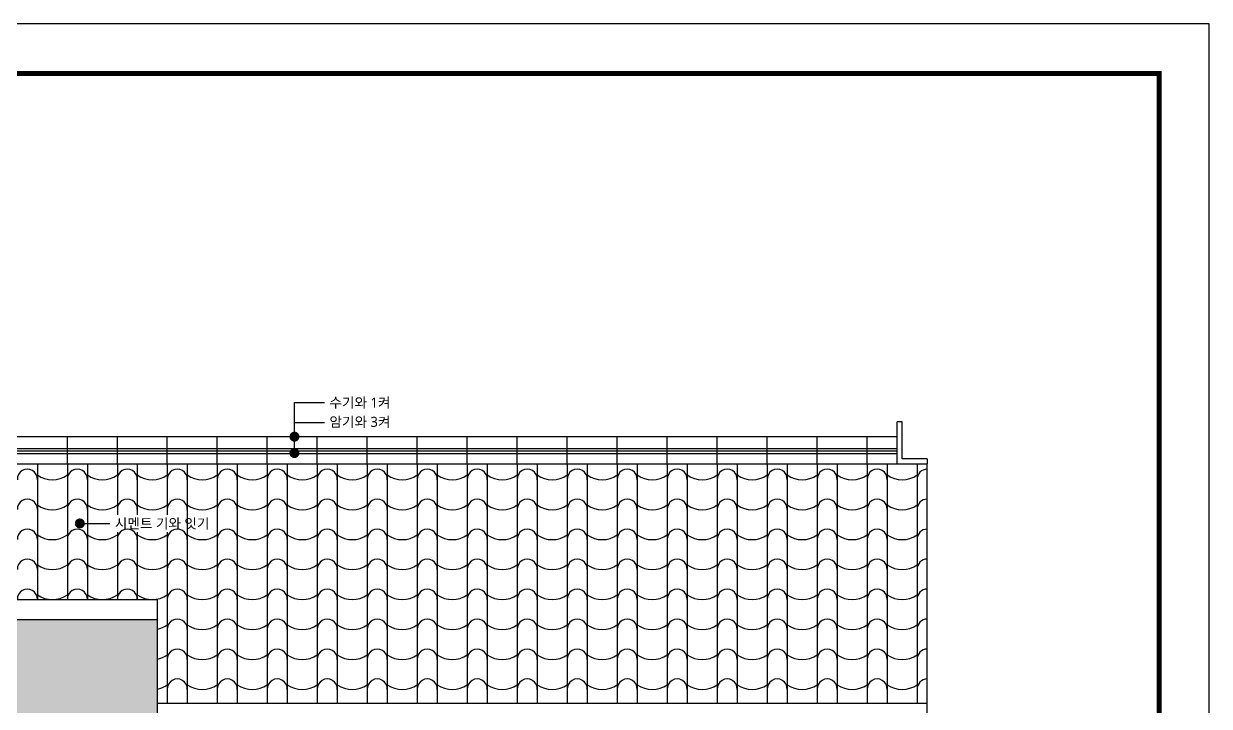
# Model space of a CAD drawing. Header units: millimetres. Extents: x 65625 to 116742, y 6002 to 65128.
# Drawn here: x 104884 to 116742, y 14019 to 20852 of the extents above; entities that cross this region are included whole.
import ezdxf

# ---------------------------------------------------------------- set-up
doc = ezdxf.new("R2010")
doc.units = ezdxf.units.MM
doc.header["$LTSCALE"] = 20
for name, color, linetype in [('2-CON', 2, 'Continuous'), ('3-ETC', 3, 'Continuous'), ('6-TEXT', 7, 'Continuous')]:
    doc.layers.add(name, color=color, linetype=linetype)
doc.styles.get("Standard").update_dxf_attribs({"font": 'l_10646.ttf'})

msp = doc.modelspace()

# ---------------------------------------------------------------- hatches: boundary and pattern name
at = {"layer": '6-TEXT'}
h = msp.add_hatch(dxfattribs=at)
h.set_pattern_fill('AR-SAND', color=5, scale=5)
h.paths.add_polyline_path([(106220.292, 14887.676), (99120.292, 14887.676), (99120.292, 14687.676), (99070.292, 14687.676), (99070.292, 13346.121), (106620.292, 13346.121), (106620.292, 13847.676), (106220.292, 13847.676)])
h.paths.add_polyline_path([(101915.839, 13885.83, -1), (101865.839, 13885.83, -1)], flags=16)
h.paths.add_polyline_path([(108620.292, 13847.676), (106620.292, 13847.676), (106620.292, 13346.121), (108620.292, 13346.121)])
h.paths.add_polyline_path([(108620.292, 13847.676), (108620.292, 13346.121), (113370.292, 13346.121), (113370.292, 13647.676), (113320.292, 13647.676), (113320.292, 13847.676)])
h.paths.add_polyline_path([(109093.969, 13595.464, -1), (109043.969, 13595.464, -1)], flags=16)
h.paths.add_polyline_path([(106620.292, 10946.121), (99070.292, 10946.121), (99070.292, 10736.121), (106620.292, 10736.121)])
h.paths.add_polyline_path([(108690.292, 10946.121), (108620.292, 10946.121), (108620.292, 10796.121), (108690.292, 10796.121)])
h.paths.add_polyline_path([(108990.292, 10946.121), (108720.292, 10946.121), (108720.292, 10796.121), (108990.292, 10796.121)])
h.paths.add_polyline_path([(109290.292, 10946.121), (109020.292, 10946.121), (109020.292, 10796.121), (109290.292, 10796.121)])
h.paths.add_polyline_path([(109590.292, 10946.121), (109570.292, 10946.121), (109320.292, 10946.121), (109320.292, 10796.121), (109590.292, 10796.121)])
h.paths.add_polyline_path([(109890.292, 10946.121), (109620.292, 10946.121), (109620.292, 10796.121), (109890.292, 10796.121)])
h.paths.add_polyline_path([(110190.292, 10946.121), (109920.292, 10946.121), (109920.292, 10796.121), (110190.292, 10796.121)])
h.paths.add_polyline_path([(110490.292, 10946.121), (110220.292, 10946.121), (110220.292, 10796.121), (110490.292, 10796.121)])
h.paths.add_polyline_path([(110790.292, 10946.121), (110520.292, 10946.121), (110520.292, 10796.121), (110790.292, 10796.121)])
h.paths.add_polyline_path([(111090.292, 10946.121), (110820.292, 10946.121), (110820.292, 10796.121), (111090.292, 10796.121)])
h.paths.add_polyline_path([(111390.292, 10946.121), (111120.292, 10946.121), (111120.292, 10796.121), (111390.292, 10796.121)])
h.paths.add_polyline_path([(111690.292, 10946.121), (111420.292, 10946.121), (111420.292, 10796.121), (111690.292, 10796.121)])
h.paths.add_polyline_path([(111990.292, 10946.121), (111720.292, 10946.121), (111720.292, 10796.121), (111990.292, 10796.121)])
h.paths.add_polyline_path([(112290.292, 10946.121), (112020.292, 10946.121), (112020.292, 10796.121), (112290.292, 10796.121)])
h.paths.add_polyline_path([(112590.292, 10946.121), (112320.292, 10946.121), (112320.292, 10796.121), (112590.292, 10796.121)])
h.paths.add_polyline_path([(112890.292, 10946.121), (112620.292, 10946.121), (112620.292, 10796.121), (112890.292, 10796.121)])
h.paths.add_polyline_path([(113190.292, 10946.121), (112920.292, 10946.121), (112920.292, 10796.121), (113190.292, 10796.121)])
h.paths.add_polyline_path([(113370.292, 10946.121), (113220.292, 10946.121), (113220.292, 10796.121), (113370.292, 10796.121)])
h.paths.add_polyline_path([(113490.292, 10946.121), (113470.292, 10946.121), (113470.292, 10796.121), (113490.292, 10796.121)])
h.paths.add_polyline_path([(102212.562, 13800.661), (103607.765, 13800.661), (103607.765, 13970.323), (102212.562, 13970.323)], flags=24)
h.paths.add_polyline_path([(101475.884, 14562.983), (102086.019, 14562.983), (102086.019, 14732.848), (101475.884, 14732.848)], flags=24)
h.paths.add_polyline_path([(111597.155, 13511.912), (112207.29, 13511.912), (112207.29, 13681.777), (111597.155, 13681.777)], flags=24)
h.paths.add_polyline_path([(109390.692, 13510.295), (110785.894, 13510.295), (110785.894, 13679.957), (109390.692, 13679.957)], flags=24)

# ---------------------------------------------------------------- linework, layer by layer
msp.add_lwpolyline([(95741.919, 6002.386), (116741.919, 6002.386), (116741.919, 20852.386), (95741.919, 20852.386)], close=True)
at = {"const_width": 50}
msp.add_lwpolyline([(96241.919, 6502.386), (116241.919, 6502.386), (116241.919, 20352.386), (96241.919, 20352.386)], close=True, dxfattribs=at)
at = {"layer": '2-CON'}
for p, q in [((98520.292, 16447.676), (113920.292, 16447.676)), ((113920.292, 13847.676), (113920.292, 16447.676)), ((98520.292, 15087.676), (106220.292, 15087.676)), ((106220.292, 15087.676), (106220.292, 13847.676)), ((98520.292, 14887.676), (106220.292, 14887.676)), ((113920.292, 14046.121), (106220.292, 14046.121))]:
    msp.add_line(p, q, dxfattribs=at)
at = {"layer": '3-ETC'}
for p, q in [((113670.292, 16867.896), (113620.292, 16867.896)), ((113620.292, 16717.896), (113620.292, 16867.896)), ((113670.292, 16497.676), (113670.292, 16867.896)), ((113620.292, 16717.896), (98820.292, 16717.896)), ((105320.292, 16447.676), (105320.292, 16717.896)), ((105820.292, 16447.676), (105820.292, 16717.896)), ((106320.292, 16447.676), (106320.292, 16717.896)), ((106820.292, 16447.676), (106820.292, 16717.896)), ((107320.292, 16447.676), (107320.292, 16717.896)), ((107820.292, 16447.676), (107820.292, 16717.896)), ((108320.292, 16447.676), (108320.292, 16717.896)), ((108820.292, 16447.676), (108820.292, 16717.896)), ((109320.292, 16447.676), (109320.292, 16717.896)), ((109820.292, 16447.676), (109820.292, 16717.896)), ((110320.292, 16447.676), (110320.292, 16717.896)), ((110820.292, 16447.676), (110820.292, 16717.896)), ((111320.292, 16447.676), (111320.292, 16717.896)), ((111820.292, 16447.676), (111820.292, 16717.896)), ((112320.292, 16447.676), (112320.292, 16717.896)), ((112820.292, 16447.676), (112820.292, 16717.896)), ((113320.292, 16447.676), (113320.292, 16717.896)), ((113620.292, 16447.676), (113620.292, 16717.896)), ((113620.292, 16447.676), (113620.292, 16717.896)), ((113620.292, 16597.198), (98820.292, 16597.198)), ((113620.292, 16572.198), (98820.292, 16572.198)), ((113620.292, 16547.198), (98820.292, 16547.198)), ((113920.292, 16497.676), (113670.292, 16497.676)), ((113920.292, 16497.676), (113920.292, 16447.676)), ((105020.292, 16447.676), (105020.292, 15087.676)), ((105320.292, 16447.676), (105320.292, 15087.676)), ((105520.292, 16447.676), (105520.292, 15087.676)), ((105820.292, 16447.676), (105820.292, 15934.052)), ((106020.292, 16447.676), (106020.292, 15934.052)), ((106320.292, 16447.676), (106320.292, 15934.052)), ((106520.292, 16447.676), (106520.292, 15087.676)), ((106820.292, 16447.676), (106820.292, 15087.676)), ((107020.292, 16447.676), (107020.292, 15087.676)), ((107320.292, 16447.676), (107320.292, 15087.676)), ((107520.292, 16447.676), (107520.292, 15087.676)), ((107820.292, 16447.676), (107820.292, 15087.676)), ((108020.292, 16447.676), (108020.292, 15087.676)), ((108320.292, 16447.676), (108320.292, 15087.676)), ((108520.292, 16447.676), (108520.292, 15087.676)), ((108820.292, 16447.676), (108820.292, 15087.676)), ((109020.292, 16447.676), (109020.292, 15087.676)), ((109320.292, 16447.676), (109320.292, 15087.676)), ((109520.292, 16447.676), (109520.292, 15087.676)), ((109820.292, 16447.676), (109820.292, 15087.676)), ((110020.292, 16447.676), (110020.292, 15087.676)), ((110320.292, 16447.676), (110320.292, 15087.676)), ((110520.292, 16447.676), (110520.292, 15087.676)), ((110820.292, 16447.676), (110820.292, 15087.676)), ((111020.292, 16447.676), (111020.292, 15087.676)), ((111320.292, 16447.676), (111320.292, 15087.676)), ((111520.292, 16447.676), (111520.292, 15087.676)), ((111820.292, 16447.676), (111820.292, 15087.676)), ((112020.292, 16447.676), (112020.292, 15087.676)), ((112320.292, 16447.676), (112320.292, 15087.676)), ((112520.292, 16447.676), (112520.292, 15087.676)), ((112820.292, 16447.676), (112820.292, 15087.676)), ((113020.292, 16447.676), (113020.292, 15087.676)), ((113320.292, 16447.676), (113320.292, 15087.676)), ((113520.292, 16447.676), (113520.292, 15087.676)), ((113820.292, 16447.676), (113820.292, 15087.676)), ((105820.292, 15763.782), (105820.292, 15087.676)), ((106020.292, 15763.782), (106020.292, 15087.676)), ((106320.292, 15763.782), (106320.292, 15087.676)), ((106320.292, 15247.676), (106320.292, 14046.121)), ((106520.292, 15247.676), (106520.292, 14046.121)), ((106820.292, 15247.676), (106820.292, 14046.121)), ((107020.292, 15247.676), (107020.292, 14046.121)), ((107320.292, 15247.676), (107320.292, 14046.121)), ((107520.292, 15247.676), (107520.292, 14046.121)), ((107820.292, 15247.676), (107820.292, 14046.121)), ((108020.292, 15247.676), (108020.292, 14046.121)), ((108320.292, 15247.676), (108320.292, 14046.121)), ((108520.292, 15247.676), (108520.292, 14046.121)), ((108820.292, 15247.676), (108820.292, 14046.121)), ((109020.292, 15247.676), (109020.292, 14046.121)), ((109320.292, 15247.676), (109320.292, 14046.121)), ((109520.292, 15247.676), (109520.292, 14046.121)), ((109820.292, 15247.676), (109820.292, 14046.121)), ((110020.292, 15247.676), (110020.292, 14046.121)), ((110320.292, 15247.676), (110320.292, 14046.121)), ((110520.292, 15247.676), (110520.292, 14046.121)), ((110820.292, 15247.676), (110820.292, 14046.121)), ((111020.292, 15247.676), (111020.292, 14046.121)), ((111320.292, 15247.676), (111320.292, 14046.121)), ((111520.292, 15247.676), (111520.292, 14046.121)), ((111820.292, 15247.676), (111820.292, 14046.121)), ((112020.292, 15247.676), (112020.292, 14046.121)), ((112320.292, 15247.676), (112320.292, 14046.121)), ((112520.292, 15247.676), (112520.292, 14046.121)), ((112820.292, 15247.676), (112820.292, 14046.121)), ((113020.292, 15247.676), (113020.292, 14046.121)), ((113320.292, 15247.676), (113320.292, 14046.121)), ((113520.292, 15247.676), (113520.292, 14046.121)), ((113820.292, 15247.676), (113820.292, 14046.121))]:
    msp.add_line(p, q, dxfattribs=at)
for centre, radius, start, end in [((104920.292, 16292.456), 100.114, 357.263539, 182.736461), ((105420.292, 16292.456), 100.114, 357.263539, 182.736461), ((105920.292, 16292.456), 100.114, 357.263539, 182.736461), ((106420.292, 16292.456), 100.114, 357.263539, 182.736461), ((106920.292, 16292.456), 100.114, 357.263539, 182.736461), ((107420.292, 16292.456), 100.114, 357.263539, 182.736461), ((107920.292, 16292.456), 100.114, 357.263539, 182.736461), ((108420.292, 16292.456), 100.114, 357.263539, 182.736461), ((108920.292, 16292.456), 100.114, 357.263539, 182.736461), ((109420.292, 16292.456), 100.114, 357.263539, 182.736461), ((109920.292, 16292.456), 100.114, 357.263539, 182.736461), ((110420.292, 16292.456), 100.114, 357.263539, 182.736461), ((110920.292, 16292.456), 100.114, 357.263539, 182.736461), ((111420.292, 16292.456), 100.114, 357.263539, 182.736461), ((111920.292, 16292.456), 100.114, 357.263539, 182.736461), ((112420.292, 16292.456), 100.114, 357.263539, 182.736461), ((112920.292, 16292.456), 100.114, 357.263539, 182.736461), ((113420.292, 16292.456), 100.114, 357.263539, 182.736461), ((113920.292, 16292.456), 100.114, 90, 182.736461), ((105170.292, 16547.916), 260.702, 234.8745254, 305.1254746), ((105670.292, 16547.916), 260.702, 234.8745254, 305.1254746), ((106170.292, 16547.916), 260.702, 234.8745254, 305.1254746), ((106670.292, 16547.916), 260.702, 234.8745254, 305.1254746), ((107170.292, 16547.916), 260.702, 234.8745254, 305.1254746), ((107670.292, 16547.916), 260.702, 234.8745254, 305.1254746), ((108170.292, 16547.916), 260.702, 234.8745254, 305.1254746), ((108670.292, 16547.916), 260.702, 234.8745254, 305.1254746), ((109170.292, 16547.916), 260.702, 234.8745254, 305.1254746), ((109670.292, 16547.916), 260.702, 234.8745254, 305.1254746), ((110170.292, 16547.916), 260.702, 234.8745254, 305.1254746), ((110670.292, 16547.916), 260.702, 234.8745254, 305.1254746), ((111170.292, 16547.916), 260.702, 234.8745254, 305.1254746), ((111670.292, 16547.916), 260.702, 234.8745254, 305.1254746), ((112170.292, 16547.916), 260.702, 234.8745254, 305.1254746), ((112670.292, 16547.916), 260.702, 234.8745254, 305.1254746), ((113170.292, 16547.916), 260.702, 234.8745254, 305.1254746), ((113670.292, 16547.916), 260.702, 234.8745254, 305.1254746), ((104920.292, 15992.456), 100.114, 357.263539, 182.736461), ((105170.292, 16247.916), 260.702, 234.8745254, 305.1254746), ((105420.292, 15992.456), 100.114, 357.263539, 182.736461), ((105670.292, 16247.916), 260.702, 234.8745254, 305.1254746), ((105920.292, 15992.456), 100.114, 357.263539, 182.736461), ((106170.292, 16247.916), 260.702, 234.8745254, 305.1254746), ((106420.292, 15992.456), 100.114, 357.263539, 182.736461), ((106670.292, 16247.916), 260.702, 234.8745254, 305.1254746), ((106920.292, 15992.456), 100.114, 357.263539, 182.736461), ((107170.292, 16247.916), 260.702, 234.8745254, 305.1254746), ((107420.292, 15992.456), 100.114, 357.263539, 182.736461), ((107670.292, 16247.916), 260.702, 234.8745254, 305.1254746), ((107920.292, 15992.456), 100.114, 357.263539, 182.736461), ((108170.292, 16247.916), 260.702, 234.8745254, 305.1254746), ((108420.292, 15992.456), 100.114, 357.263539, 182.736461), ((108670.292, 16247.916), 260.702, 234.8745254, 305.1254746), ((108920.292, 15992.456), 100.114, 357.263539, 182.736461), ((109170.292, 16247.916), 260.702, 234.8745254, 305.1254746), ((109420.292, 15992.456), 100.114, 357.263539, 182.736461), ((109670.292, 16247.916), 260.702, 234.8745254, 305.1254746), ((109920.292, 15992.456), 100.114, 357.263539, 182.736461), ((110170.292, 16247.916), 260.702, 234.8745254, 305.1254746), ((110420.292, 15992.456), 100.114, 357.263539, 182.736461), ((110670.292, 16247.916), 260.702, 234.8745254, 305.1254746), ((110920.292, 15992.456), 100.114, 357.263539, 182.736461), ((111170.292, 16247.916), 260.702, 234.8745254, 305.1254746), ((111420.292, 15992.456), 100.114, 357.263539, 182.736461), ((111670.292, 16247.916), 260.702, 234.8745254, 305.1254746), ((111920.292, 15992.456), 100.114, 357.263539, 182.736461), ((112170.292, 16247.916), 260.702, 234.8745254, 305.1254746), ((112420.292, 15992.456), 100.114, 357.263539, 182.736461), ((112670.292, 16247.916), 260.702, 234.8745254, 305.1254746), ((112920.292, 15992.456), 100.114, 357.263539, 182.736461), ((113170.292, 16247.916), 260.702, 234.8745254, 305.1254746), ((113420.292, 15992.456), 100.114, 357.263539, 182.736461), ((113670.292, 16247.916), 260.702, 234.8745254, 305.1254746), ((113920.292, 15992.456), 100.114, 90, 182.736461), ((104920.292, 15692.456), 100.114, 357.263539, 182.736461), ((105420.292, 15692.456), 100.114, 357.263539, 182.736461), ((105920.292, 15692.456), 100.114, 357.263539, 182.736461), ((106420.292, 15692.456), 100.114, 357.263539, 182.736461), ((106920.292, 15692.456), 100.114, 357.263539, 182.736461), ((107420.292, 15692.456), 100.114, 357.263539, 182.736461), ((107920.292, 15692.456), 100.114, 357.263539, 182.736461), ((108420.292, 15692.456), 100.114, 357.263539, 182.736461), ((108920.292, 15692.456), 100.114, 357.263539, 182.736461), ((109420.292, 15692.456), 100.114, 357.263539, 182.736461), ((109920.292, 15692.456), 100.114, 357.263539, 182.736461), ((110420.292, 15692.456), 100.114, 357.263539, 182.736461), ((110920.292, 15692.456), 100.114, 357.263539, 182.736461), ((111420.292, 15692.456), 100.114, 357.263539, 182.736461), ((111920.292, 15692.456), 100.114, 357.263539, 182.736461), ((112420.292, 15692.456), 100.114, 357.263539, 182.736461), ((112920.292, 15692.456), 100.114, 357.263539, 182.736461), ((113420.292, 15692.456), 100.114, 357.263539, 182.736461), ((113920.292, 15692.456), 100.114, 90, 182.736461), ((105170.292, 15947.916), 260.702, 234.8745254, 305.1254746), ((105670.292, 15947.916), 260.702, 234.8745254, 305.1254746), ((106170.292, 15947.916), 260.702, 234.8745254, 305.1254746), ((106670.292, 15947.916), 260.702, 234.8745254, 305.1254746), ((107170.292, 15947.916), 260.702, 234.8745254, 305.1254746), ((107670.292, 15947.916), 260.702, 234.8745254, 305.1254746), ((108170.292, 15947.916), 260.702, 234.8745254, 305.1254746), ((108670.292, 15947.916), 260.702, 234.8745254, 305.1254746), ((109170.292, 15947.916), 260.702, 234.8745254, 305.1254746), ((109670.292, 15947.916), 260.702, 234.8745254, 305.1254746), ((110170.292, 15947.916), 260.702, 234.8745254, 305.1254746), ((110670.292, 15947.916), 260.702, 234.8745254, 305.1254746), ((111170.292, 15947.916), 260.702, 234.8745254, 305.1254746), ((111670.292, 15947.916), 260.702, 234.8745254, 305.1254746), ((112170.292, 15947.916), 260.702, 234.8745254, 305.1254746), ((112670.292, 15947.916), 260.702, 234.8745254, 305.1254746), ((113170.292, 15947.916), 260.702, 234.8745254, 305.1254746), ((113670.292, 15947.916), 260.702, 234.8745254, 305.1254746), ((104920.292, 15392.456), 100.114, 357.263539, 182.736461), ((105170.292, 15647.916), 260.702, 234.8745254, 305.1254746), ((105420.292, 15392.456), 100.114, 357.263539, 182.736461), ((105670.292, 15647.916), 260.702, 234.8745254, 305.1254746), ((105920.292, 15392.456), 100.114, 357.263539, 182.736461), ((106170.292, 15647.916), 260.702, 234.8745254, 305.1254746), ((106420.292, 15392.456), 100.114, 357.263539, 182.736461), ((106670.292, 15647.916), 260.702, 234.8745254, 305.1254746), ((106920.292, 15392.456), 100.114, 357.263539, 182.736461), ((107170.292, 15647.916), 260.702, 234.8745254, 305.1254746), ((107420.292, 15392.456), 100.114, 357.263539, 182.736461), ((107670.292, 15647.916), 260.702, 234.8745254, 305.1254746), ((107920.292, 15392.456), 100.114, 357.263539, 182.736461), ((108170.292, 15647.916), 260.702, 234.8745254, 305.1254746), ((108420.292, 15392.456), 100.114, 357.263539, 182.736461), ((108670.292, 15647.916), 260.702, 234.8745254, 305.1254746), ((108920.292, 15392.456), 100.114, 357.263539, 182.736461), ((109170.292, 15647.916), 260.702, 234.8745254, 305.1254746), ((109420.292, 15392.456), 100.114, 357.263539, 182.736461), ((109670.292, 15647.916), 260.702, 234.8745254, 305.1254746), ((109920.292, 15392.456), 100.114, 357.263539, 182.736461), ((110170.292, 15647.916), 260.702, 234.8745254, 305.1254746), ((110420.292, 15392.456), 100.114, 357.263539, 182.736461), ((110670.292, 15647.916), 260.702, 234.8745254, 305.1254746), ((110920.292, 15392.456), 100.114, 357.263539, 182.736461), ((111170.292, 15647.916), 260.702, 234.8745254, 305.1254746), ((111420.292, 15392.456), 100.114, 357.263539, 182.736461), ((111670.292, 15647.916), 260.702, 234.8745254, 305.1254746), ((111920.292, 15392.456), 100.114, 357.263539, 182.736461), ((112170.292, 15647.916), 260.702, 234.8745254, 305.1254746), ((112420.292, 15392.456), 100.114, 357.263539, 182.736461), ((112670.292, 15647.916), 260.702, 234.8745254, 305.1254746), ((112920.292, 15392.456), 100.114, 357.263539, 182.736461), ((113170.292, 15647.916), 260.702, 234.8745254, 305.1254746), ((113420.292, 15392.456), 100.114, 357.263539, 182.736461), ((113670.292, 15647.916), 260.702, 234.8745254, 305.1254746), ((113920.292, 15392.456), 100.114, 90, 182.736461), ((104920.292, 15092.456), 100.114, 357.263539, 182.736461), ((105420.292, 15092.456), 100.114, 357.263539, 182.736461), ((105920.292, 15092.456), 100.114, 357.263539, 182.736461), ((106420.292, 15092.456), 100.114, 357.263539, 182.736461), ((106920.292, 15092.456), 100.114, 357.263539, 182.736461), ((107420.292, 15092.456), 100.114, 357.263539, 182.736461), ((107920.292, 15092.456), 100.114, 357.263539, 182.736461), ((108420.292, 15092.456), 100.114, 357.263539, 182.736461), ((108920.292, 15092.456), 100.114, 357.263539, 182.736461), ((109420.292, 15092.456), 100.114, 357.263539, 182.736461), ((109920.292, 15092.456), 100.114, 357.263539, 182.736461), ((110420.292, 15092.456), 100.114, 357.263539, 182.736461), ((110920.292, 15092.456), 100.114, 357.263539, 182.736461), ((111420.292, 15092.456), 100.114, 357.263539, 182.736461), ((111920.292, 15092.456), 100.114, 357.263539, 182.736461), ((112420.292, 15092.456), 100.114, 357.263539, 182.736461), ((112920.292, 15092.456), 100.114, 357.263539, 182.736461), ((113420.292, 15092.456), 100.114, 357.263539, 182.736461), ((113920.292, 15092.456), 100.114, 90, 182.736461), ((105170.292, 15347.916), 260.702, 234.8745254, 305.1254746), ((105670.292, 15347.916), 260.702, 234.8745254, 305.1254746), ((106170.292, 15347.916), 260.702, 234.8745254, 305.1254746), ((106670.292, 15347.916), 260.702, 234.8745254, 305.1254746), ((107170.292, 15347.916), 260.702, 234.8745254, 305.1254746), ((107670.292, 15347.916), 260.702, 234.8745254, 305.1254746), ((108170.292, 15347.916), 260.702, 234.8745254, 305.1254746), ((108670.292, 15347.916), 260.702, 234.8745254, 305.1254746), ((109170.292, 15347.916), 260.702, 234.8745254, 305.1254746), ((109670.292, 15347.916), 260.702, 234.8745254, 305.1254746), ((110170.292, 15347.916), 260.702, 234.8745254, 305.1254746), ((110670.292, 15347.916), 260.702, 234.8745254, 305.1254746), ((111170.292, 15347.916), 260.702, 234.8745254, 305.1254746), ((111670.292, 15347.916), 260.702, 234.8745254, 305.1254746), ((112170.292, 15347.916), 260.702, 234.8745254, 305.1254746), ((112670.292, 15347.916), 260.702, 234.8745254, 305.1254746), ((113170.292, 15347.916), 260.702, 234.8745254, 305.1254746), ((113670.292, 15347.916), 260.702, 234.8745254, 305.1254746), ((106170.292, 15047.916), 260.702, 281.0572447, 305.1254746), ((106420.292, 14792.456), 100.114, 357.263539, 182.736461), ((106670.292, 15047.916), 260.702, 234.8745254, 305.1254746), ((106920.292, 14792.456), 100.114, 357.263539, 182.736461), ((107170.292, 15047.916), 260.702, 234.8745254, 305.1254746), ((107420.292, 14792.456), 100.114, 357.263539, 182.736461), ((107670.292, 15047.916), 260.702, 234.8745254, 305.1254746), ((107920.292, 14792.456), 100.114, 357.263539, 182.736461), ((108170.292, 15047.916), 260.702, 234.8745254, 305.1254746), ((108420.292, 14792.456), 100.114, 357.263539, 182.736461), ((108670.292, 15047.916), 260.702, 234.8745254, 305.1254746), ((108920.292, 14792.456), 100.114, 357.263539, 182.736461), ((109170.292, 15047.916), 260.702, 234.8745254, 305.1254746), ((109420.292, 14792.456), 100.114, 357.263539, 182.736461), ((109670.292, 15047.916), 260.702, 234.8745254, 305.1254746), ((109920.292, 14792.456), 100.114, 357.263539, 182.736461), ((110170.292, 15047.916), 260.702, 234.8745254, 305.1254746), ((110420.292, 14792.456), 100.114, 357.263539, 182.736461), ((110670.292, 15047.916), 260.702, 234.8745254, 305.1254746), ((110920.292, 14792.456), 100.114, 357.263539, 182.736461), ((111170.292, 15047.916), 260.702, 234.8745254, 305.1254746), ((111420.292, 14792.456), 100.114, 357.263539, 182.736461), ((111670.292, 15047.916), 260.702, 234.8745254, 305.1254746), ((111920.292, 14792.456), 100.114, 357.263539, 182.736461), ((112170.292, 15047.916), 260.702, 234.8745254, 305.1254746), ((112420.292, 14792.456), 100.114, 357.263539, 182.736461), ((112670.292, 15047.916), 260.702, 234.8745254, 305.1254746), ((112920.292, 14792.456), 100.114, 357.263539, 182.736461), ((113170.292, 15047.916), 260.702, 234.8745254, 305.1254746), ((113420.292, 14792.456), 100.114, 357.263539, 182.736461), ((113670.292, 15047.916), 260.702, 234.8745254, 305.1254746), ((113920.292, 14792.456), 100.114, 90, 182.736461), ((106420.292, 14492.456), 100.114, 357.263539, 182.736461), ((106920.292, 14492.456), 100.114, 357.263539, 182.736461), ((107420.292, 14492.456), 100.114, 357.263539, 182.736461), ((107920.292, 14492.456), 100.114, 357.263539, 182.736461), ((108420.292, 14492.456), 100.114, 357.263539, 182.736461), ((108920.292, 14492.456), 100.114, 357.263539, 182.736461), ((109420.292, 14492.456), 100.114, 357.263539, 182.736461), ((109920.292, 14492.456), 100.114, 357.263539, 182.736461), ((110420.292, 14492.456), 100.114, 357.263539, 182.736461), ((110920.292, 14492.456), 100.114, 357.263539, 182.736461), ((111420.292, 14492.456), 100.114, 357.263539, 182.736461), ((111920.292, 14492.456), 100.114, 357.263539, 182.736461), ((112420.292, 14492.456), 100.114, 357.263539, 182.736461), ((112920.292, 14492.456), 100.114, 357.263539, 182.736461), ((113420.292, 14492.456), 100.114, 357.263539, 182.736461), ((113920.292, 14492.456), 100.114, 90, 182.736461), ((106170.292, 14747.916), 260.702, 281.0572447, 305.1254746), ((106670.292, 14747.916), 260.702, 234.8745254, 305.1254746), ((107170.292, 14747.916), 260.702, 234.8745254, 305.1254746), ((107670.292, 14747.916), 260.702, 234.8745254, 305.1254746), ((108170.292, 14747.916), 260.702, 234.8745254, 305.1254746), ((108670.292, 14747.916), 260.702, 234.8745254, 305.1254746), ((109170.292, 14747.916), 260.702, 234.8745254, 305.1254746), ((109670.292, 14747.916), 260.702, 234.8745254, 305.1254746), ((110170.292, 14747.916), 260.702, 234.8745254, 305.1254746), ((110670.292, 14747.916), 260.702, 234.8745254, 305.1254746), ((111170.292, 14747.916), 260.702, 234.8745254, 305.1254746), ((111670.292, 14747.916), 260.702, 234.8745254, 305.1254746), ((112170.292, 14747.916), 260.702, 234.8745254, 305.1254746), ((112670.292, 14747.916), 260.702, 234.8745254, 305.1254746), ((113170.292, 14747.916), 260.702, 234.8745254, 305.1254746), ((113670.292, 14747.916), 260.702, 234.8745254, 305.1254746), ((106170.292, 14447.916), 260.702, 281.0572447, 305.1254746), ((106420.292, 14192.456), 100.114, 357.263539, 182.736461), ((106670.292, 14447.916), 260.702, 234.8745254, 305.1254746), ((106920.292, 14192.456), 100.114, 357.263539, 182.736461), ((107170.292, 14447.916), 260.702, 234.8745254, 305.1254746), ((107420.292, 14192.456), 100.114, 357.263539, 182.736461), ((107670.292, 14447.916), 260.702, 234.8745254, 305.1254746), ((107920.292, 14192.456), 100.114, 357.263539, 182.736461), ((108170.292, 14447.916), 260.702, 234.8745254, 305.1254746), ((108420.292, 14192.456), 100.114, 357.263539, 182.736461), ((108670.292, 14447.916), 260.702, 234.8745254, 305.1254746), ((108920.292, 14192.456), 100.114, 357.263539, 182.736461), ((109170.292, 14447.916), 260.702, 234.8745254, 305.1254746), ((109420.292, 14192.456), 100.114, 357.263539, 182.736461), ((109670.292, 14447.916), 260.702, 234.8745254, 305.1254746), ((109920.292, 14192.456), 100.114, 357.263539, 182.736461), ((110170.292, 14447.916), 260.702, 234.8745254, 305.1254746), ((110420.292, 14192.456), 100.114, 357.263539, 182.736461), ((110670.292, 14447.916), 260.702, 234.8745254, 305.1254746), ((110920.292, 14192.456), 100.114, 357.263539, 182.736461), ((111170.292, 14447.916), 260.702, 234.8745254, 305.1254746), ((111420.292, 14192.456), 100.114, 357.263539, 182.736461), ((111670.292, 14447.916), 260.702, 234.8745254, 305.1254746), ((111920.292, 14192.456), 100.114, 357.263539, 182.736461), ((112170.292, 14447.916), 260.702, 234.8745254, 305.1254746), ((112420.292, 14192.456), 100.114, 357.263539, 182.736461), ((112670.292, 14447.916), 260.702, 234.8745254, 305.1254746), ((112920.292, 14192.456), 100.114, 357.263539, 182.736461), ((113170.292, 14447.916), 260.702, 234.8745254, 305.1254746), ((113420.292, 14192.456), 100.114, 357.263539, 182.736461), ((113670.292, 14447.916), 260.702, 234.8745254, 305.1254746), ((113920.292, 14192.456), 100.114, 90, 182.736461)]:
    msp.add_arc(centre, radius, start, end, dxfattribs=at)
at = {"layer": '6-TEXT'}
for p, q in [((107591.609, 17061.247), (107891.609, 17061.247)), ((107591.609, 16597.198), (107591.609, 17061.247)), ((107591.609, 16861.247), (107891.609, 16861.247)), ((105445.292, 15849.462), (105745.292, 15849.462))]:
    msp.add_line(p, q, dxfattribs=at)
at = {"layer": '6-TEXT', "const_width": 50}
for points in [[(107566.609, 16717.896, -1), (107616.609, 16717.896, -1)], [(107566.609, 16553.904, -1), (107616.609, 16553.904, -1)], [(105420.292, 15849.462, 1), (105470.292, 15849.462, 1)]]:
    msp.add_lwpolyline(points, format="xyb", close=True, dxfattribs=at)

# ---------------------------------------------------------------- texts
at = {"layer": '6-TEXT'}
for s, p in [('수기와 1켜', (107941.609, 17008.544)), ('암기와 3켜', (107941.609, 16816.652)), ('시멘트 기와 잇기', (105795.292, 15799.462))]:
    msp.add_text(s, height=100, dxfattribs=at).set_placement(p)

doc.saveas('drawing.dxf')
